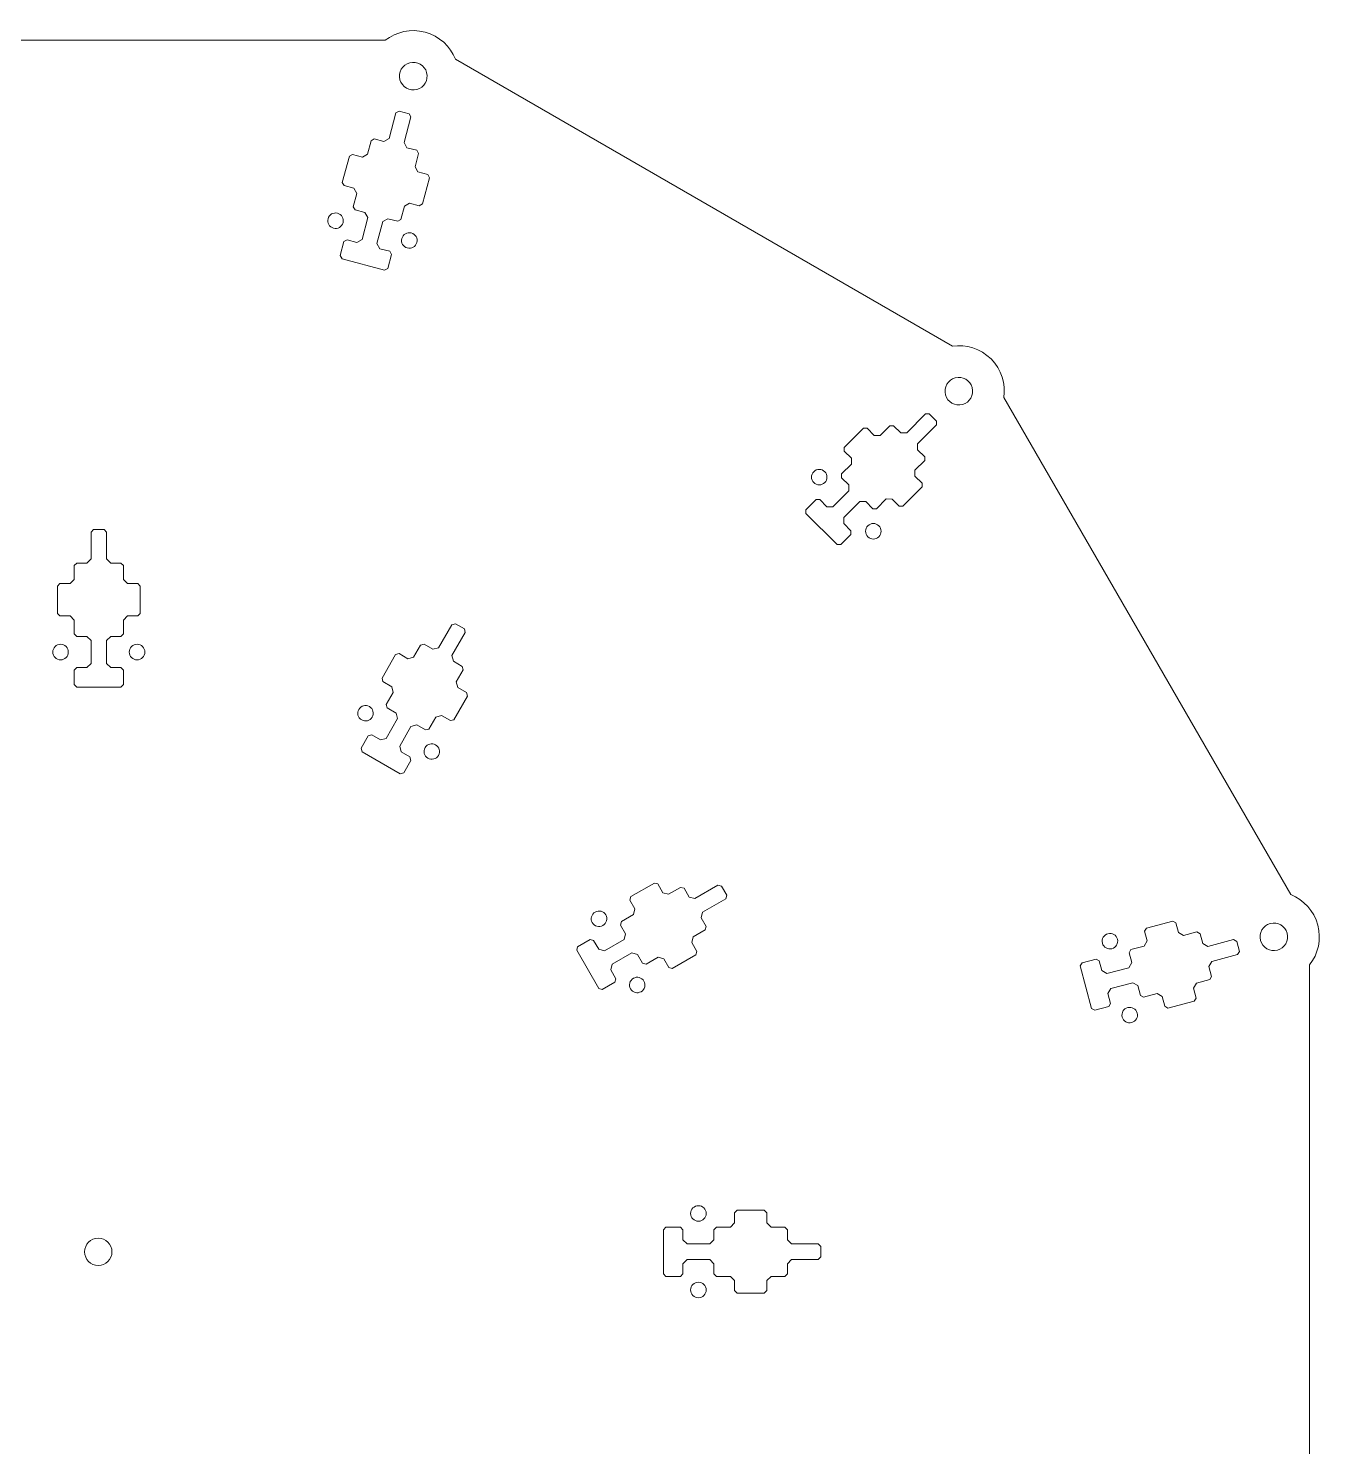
# Model space of a CAD drawing. Header units: inches. Extents: x 45.7 to 111.7, y -58.2 to -25.1.
# Drawn here: x 59.21 to 74.31, y -41.64 to -25.08 of the extents above; entities that cross this region are included whole.
import ezdxf

# ---------------------------------------------------------------- set-up
doc = ezdxf.new("R2010")
doc.units = ezdxf.units.IN
doc.header["$MEASUREMENT"] = 0
doc.layers.add('photopizza_v7_700mm', color=7, linetype='Continuous', lineweight=0)

msp = doc.modelspace()

# ---------------------------------------------------------------- linework, layer by layer
at = {"layer": 'photopizza_v7_700mm', "color": 1, "lineweight": 9, "true_color": 0xff0000}
for points, knots in [([(56.678, -53.517), (56.678, -53.517), (59.029, -53.517), (59.029, -53.517), (59.029, -53.517), (59.029, -53.517), (59.029, -53.517), (59.1, -53.516), (59.18, -53.494), (59.181, -53.362), (59.181, -53.362), (59.181, -52.526), (59.181, -52.526), (59.181, -52.442), (59.246, -52.408), (59.321, -52.408), (59.321, -52.408), (60.756, -52.408), (60.756, -52.408), (60.821, -52.408), (60.874, -52.461), (60.874, -52.526), (60.874, -52.526), (60.874, -53.362), (60.874, -53.362), (60.875, -53.536), (61.027, -53.514), (61.028, -53.517), (61.028, -53.517), (63.379, -53.517), (63.379, -53.517), (63.506, -53.616), (63.677, -53.657), (63.844, -53.612), (64.012, -53.567), (64.14, -53.446), (64.2, -53.297), (64.2, -53.297), (70.003, -49.946), (70.003, -49.946), (70.163, -49.969), (70.331, -49.918), (70.454, -49.796), (70.577, -49.673), (70.627, -49.505), (70.604, -49.345), (70.604, -49.345), (73.955, -43.542), (73.955, -43.542), (74.105, -43.481), (74.225, -43.354), (74.27, -43.186), (74.315, -43.018), (74.274, -42.848), (74.175, -42.721), (74.175, -42.721), (74.175, -36.019), (74.175, -36.019), (74.274, -35.892), (74.315, -35.722), (74.27, -35.554), (74.225, -35.386), (74.105, -35.259), (73.955, -35.199), (73.955, -35.199), (70.604, -29.395), (70.604, -29.395), (70.627, -29.235), (70.577, -29.067), (70.454, -28.944), (70.331, -28.822), (70.163, -28.772), (70.004, -28.794), (70.004, -28.794), (64.2, -25.443), (64.2, -25.443), (64.139, -25.294), (64.012, -25.173), (63.844, -25.128), (63.677, -25.084), (63.506, -25.124), (63.379, -25.223), (63.379, -25.223), (56.677, -25.223), (56.677, -25.223), (56.55, -25.124), (56.38, -25.084), (56.212, -25.128), (56.045, -25.173), (55.917, -25.294), (55.857, -25.443), (55.857, -25.443), (50.053, -28.794), (50.053, -28.794), (49.893, -28.772), (49.726, -28.822), (49.603, -28.945), (49.48, -29.067), (49.43, -29.235), (49.452, -29.395), (49.452, -29.395), (46.102, -35.199), (46.102, -35.199), (45.952, -35.259), (45.832, -35.386), (45.787, -35.554), (45.742, -35.722), (45.782, -35.892), (45.882, -36.019), (45.882, -36.019), (45.882, -42.721), (45.882, -42.721), (45.782, -42.848), (45.742, -43.018), (45.787, -43.186), (45.832, -43.354), (45.952, -43.481), (46.102, -43.542), (46.102, -43.542), (49.452, -49.345), (49.452, -49.345), (49.43, -49.505), (49.48, -49.673), (49.603, -49.796), (49.726, -49.919), (49.894, -49.969), (50.053, -49.946), (50.053, -49.946), (55.857, -53.297), (55.857, -53.297), (55.917, -53.446), (56.044, -53.567), (56.212, -53.612), (56.38, -53.657), (56.551, -53.616), (56.678, -53.517), (56.678, -53.517), (56.678, -53.517), (56.678, -53.517)], [0, 0, 0, 0, 1, 1, 1, 2, 2, 2, 3, 3, 3, 4, 4, 4, 5, 5, 5, 6, 6, 6, 7, 7, 7, 8, 8, 8, 9, 9, 9, 10, 10, 10, 11, 11, 11, 12, 12, 12, 13, 13, 13, 14, 14, 14, 15, 15, 15, 16, 16, 16, 17, 17, 17, 18, 18, 18, 19, 19, 19, 20, 20, 20, 21, 21, 21, 22, 22, 22, 23, 23, 23, 24, 24, 24, 25, 25, 25, 26, 26, 26, 27, 27, 27, 28, 28, 28, 29, 29, 29, 30, 30, 30, 31, 31, 31, 32, 32, 32, 33, 33, 33, 34, 34, 34, 35, 35, 35, 36, 36, 36, 37, 37, 37, 38, 38, 38, 39, 39, 39, 40, 40, 40, 41, 41, 41, 42, 42, 42, 43, 43, 43, 44, 44, 44, 45, 45, 45, 46, 46, 46, 46]), ([(63.665, -25.486), (63.579, -25.509), (63.528, -25.598), (63.551, -25.683), (63.574, -25.769), (63.663, -25.821), (63.749, -25.798), (63.834, -25.775), (63.886, -25.686), (63.863, -25.6), (63.84, -25.514), (63.751, -25.463), (63.665, -25.486)], [0, 0, 0, 0, 1, 1, 1, 2, 2, 2, 3, 3, 3, 4, 4, 4, 4]), ([(63.048, -27.584), (63.048, -27.584), (63.108, -27.549), (63.108, -27.549), (63.108, -27.549), (63.176, -27.293), (63.176, -27.293), (63.176, -27.293), (63.142, -27.234), (63.142, -27.234), (63.142, -27.234), (63.028, -27.203), (63.028, -27.203), (63.028, -27.203), (63.006, -27.167), (63.006, -27.167), (63.006, -27.167), (63.048, -27.01), (63.048, -27.01), (63.048, -27.01), (63.014, -26.951), (63.014, -26.951), (63.014, -26.951), (62.9, -26.92), (62.9, -26.92), (62.9, -26.92), (62.878, -26.884), (62.878, -26.884), (62.878, -26.884), (62.961, -26.576), (62.961, -26.576), (62.961, -26.576), (62.997, -26.555), (62.997, -26.555), (62.997, -26.555), (63.112, -26.586), (63.112, -26.586), (63.112, -26.586), (63.171, -26.551), (63.171, -26.551), (63.171, -26.551), (63.213, -26.395), (63.213, -26.395), (63.213, -26.395), (63.25, -26.374), (63.25, -26.374), (63.25, -26.374), (63.364, -26.405), (63.364, -26.405), (63.364, -26.405), (63.424, -26.37), (63.424, -26.37), (63.424, -26.37), (63.504, -26.07), (63.504, -26.07), (63.504, -26.07), (63.541, -26.049), (63.541, -26.049), (63.541, -26.049), (63.658, -26.08), (63.658, -26.08), (63.658, -26.08), (63.679, -26.117), (63.679, -26.117), (63.679, -26.117), (63.599, -26.417), (63.599, -26.417), (63.599, -26.417), (63.633, -26.477), (63.633, -26.477), (63.633, -26.477), (63.747, -26.507), (63.747, -26.507), (63.747, -26.507), (63.768, -26.544), (63.768, -26.544), (63.768, -26.544), (63.727, -26.7), (63.727, -26.7), (63.727, -26.7), (63.761, -26.76), (63.761, -26.76), (63.761, -26.76), (63.875, -26.79), (63.875, -26.79), (63.875, -26.79), (63.896, -26.827), (63.896, -26.827), (63.896, -26.827), (63.814, -27.134), (63.814, -27.134), (63.814, -27.134), (63.777, -27.155), (63.777, -27.155), (63.777, -27.155), (63.663, -27.125), (63.663, -27.125), (63.663, -27.125), (63.604, -27.159), (63.604, -27.159), (63.604, -27.159), (63.562, -27.315), (63.562, -27.315), (63.562, -27.315), (63.525, -27.336), (63.525, -27.336), (63.525, -27.336), (63.411, -27.306), (63.411, -27.306), (63.411, -27.306), (63.351, -27.34), (63.351, -27.34), (63.351, -27.34), (63.283, -27.596), (63.283, -27.596), (63.283, -27.596), (63.317, -27.656), (63.317, -27.656), (63.317, -27.656), (63.431, -27.686), (63.431, -27.686), (63.431, -27.686), (63.452, -27.723), (63.452, -27.723), (63.452, -27.723), (63.409, -27.886), (63.409, -27.886), (63.409, -27.886), (63.372, -27.907), (63.372, -27.907), (63.372, -27.907), (62.875, -27.774), (62.875, -27.774), (62.875, -27.774), (62.854, -27.737), (62.854, -27.737), (62.854, -27.737), (62.897, -27.574), (62.897, -27.574), (62.897, -27.574), (62.934, -27.553), (62.934, -27.553), (62.934, -27.553), (63.048, -27.584), (63.048, -27.584), (63.048, -27.584), (63.048, -27.584), (63.048, -27.584)], [0, 0, 0, 0, 1, 1, 1, 2, 2, 2, 3, 3, 3, 4, 4, 4, 5, 5, 5, 6, 6, 6, 7, 7, 7, 8, 8, 8, 9, 9, 9, 10, 10, 10, 11, 11, 11, 12, 12, 12, 13, 13, 13, 14, 14, 14, 15, 15, 15, 16, 16, 16, 17, 17, 17, 18, 18, 18, 19, 19, 19, 20, 20, 20, 21, 21, 21, 22, 22, 22, 23, 23, 23, 24, 24, 24, 25, 25, 25, 26, 26, 26, 27, 27, 27, 28, 28, 28, 29, 29, 29, 30, 30, 30, 31, 31, 31, 32, 32, 32, 33, 33, 33, 34, 34, 34, 35, 35, 35, 36, 36, 36, 37, 37, 37, 38, 38, 38, 39, 39, 39, 40, 40, 40, 41, 41, 41, 42, 42, 42, 43, 43, 43, 44, 44, 44, 45, 45, 45, 46, 46, 46, 47, 47, 47, 48, 48, 48, 49, 49, 49, 49]), ([(62.775, -27.417), (62.726, -27.404), (62.698, -27.354), (62.711, -27.306), (62.724, -27.257), (62.773, -27.229), (62.822, -27.242), (62.87, -27.255), (62.898, -27.304), (62.886, -27.353), (62.873, -27.401), (62.823, -27.43), (62.775, -27.417), (62.775, -27.417), (62.775, -27.417), (62.775, -27.417)], [0, 0, 0, 0, 1, 1, 1, 2, 2, 2, 3, 3, 3, 4, 4, 4, 5, 5, 5, 5]), ([(63.637, -27.648), (63.589, -27.635), (63.56, -27.585), (63.573, -27.537), (63.586, -27.489), (63.636, -27.46), (63.684, -27.473), (63.733, -27.486), (63.761, -27.535), (63.748, -27.584), (63.735, -27.632), (63.686, -27.661), (63.637, -27.648), (63.637, -27.648), (63.637, -27.648), (63.637, -27.648)], [0, 0, 0, 0, 1, 1, 1, 2, 2, 2, 3, 3, 3, 4, 4, 4, 5, 5, 5, 5]), ([(70.036, -29.164), (69.951, -29.187), (69.899, -29.276), (69.922, -29.362), (69.945, -29.448), (70.034, -29.499), (70.12, -29.476), (70.206, -29.453), (70.257, -29.364), (70.234, -29.278), (70.211, -29.193), (70.122, -29.141), (70.036, -29.164)], [0, 0, 0, 0, 1, 1, 1, 2, 2, 2, 3, 3, 3, 4, 4, 4, 4]), ([(68.537, -30.669), (68.537, -30.669), (68.605, -30.669), (68.605, -30.669), (68.605, -30.669), (68.793, -30.482), (68.793, -30.482), (68.793, -30.482), (68.793, -30.413), (68.793, -30.413), (68.793, -30.413), (68.709, -30.33), (68.709, -30.33), (68.709, -30.33), (68.709, -30.287), (68.709, -30.287), (68.709, -30.287), (68.824, -30.173), (68.824, -30.173), (68.824, -30.173), (68.823, -30.104), (68.823, -30.104), (68.823, -30.104), (68.74, -30.021), (68.74, -30.021), (68.74, -30.021), (68.74, -29.978), (68.74, -29.978), (68.74, -29.978), (68.965, -29.753), (68.965, -29.753), (68.965, -29.753), (69.007, -29.753), (69.007, -29.753), (69.007, -29.753), (69.091, -29.837), (69.091, -29.837), (69.091, -29.837), (69.16, -29.837), (69.16, -29.837), (69.16, -29.837), (69.274, -29.723), (69.274, -29.723), (69.274, -29.723), (69.316, -29.723), (69.316, -29.723), (69.316, -29.723), (69.4, -29.806), (69.4, -29.806), (69.4, -29.806), (69.469, -29.806), (69.469, -29.806), (69.469, -29.806), (69.689, -29.586), (69.689, -29.586), (69.689, -29.586), (69.731, -29.586), (69.731, -29.586), (69.731, -29.586), (69.817, -29.672), (69.817, -29.672), (69.817, -29.672), (69.817, -29.714), (69.817, -29.714), (69.817, -29.714), (69.597, -29.934), (69.597, -29.934), (69.597, -29.934), (69.597, -30.003), (69.597, -30.003), (69.597, -30.003), (69.68, -30.087), (69.68, -30.087), (69.68, -30.087), (69.68, -30.129), (69.68, -30.129), (69.68, -30.129), (69.566, -30.243), (69.566, -30.243), (69.566, -30.243), (69.566, -30.312), (69.566, -30.312), (69.566, -30.312), (69.65, -30.396), (69.65, -30.396), (69.65, -30.396), (69.65, -30.438), (69.65, -30.438), (69.65, -30.438), (69.425, -30.663), (69.425, -30.663), (69.425, -30.663), (69.383, -30.663), (69.383, -30.663), (69.383, -30.663), (69.299, -30.58), (69.299, -30.58), (69.299, -30.58), (69.23, -30.579), (69.23, -30.579), (69.23, -30.579), (69.116, -30.694), (69.116, -30.694), (69.116, -30.694), (69.074, -30.694), (69.074, -30.694), (69.074, -30.694), (68.99, -30.61), (68.99, -30.61), (68.99, -30.61), (68.921, -30.61), (68.921, -30.61), (68.921, -30.61), (68.734, -30.797), (68.734, -30.797), (68.734, -30.797), (68.734, -30.866), (68.734, -30.866), (68.734, -30.866), (68.817, -30.95), (68.817, -30.95), (68.817, -30.95), (68.817, -30.992), (68.817, -30.992), (68.817, -30.992), (68.698, -31.111), (68.698, -31.111), (68.698, -31.111), (68.656, -31.111), (68.656, -31.111), (68.656, -31.111), (68.292, -30.747), (68.292, -30.747), (68.292, -30.747), (68.292, -30.705), (68.292, -30.705), (68.292, -30.705), (68.411, -30.586), (68.411, -30.586), (68.411, -30.586), (68.453, -30.586), (68.453, -30.586), (68.453, -30.586), (68.537, -30.669), (68.537, -30.669), (68.537, -30.669), (68.537, -30.669), (68.537, -30.669)], [0, 0, 0, 0, 1, 1, 1, 2, 2, 2, 3, 3, 3, 4, 4, 4, 5, 5, 5, 6, 6, 6, 7, 7, 7, 8, 8, 8, 9, 9, 9, 10, 10, 10, 11, 11, 11, 12, 12, 12, 13, 13, 13, 14, 14, 14, 15, 15, 15, 16, 16, 16, 17, 17, 17, 18, 18, 18, 19, 19, 19, 20, 20, 20, 21, 21, 21, 22, 22, 22, 23, 23, 23, 24, 24, 24, 25, 25, 25, 26, 26, 26, 27, 27, 27, 28, 28, 28, 29, 29, 29, 30, 30, 30, 31, 31, 31, 32, 32, 32, 33, 33, 33, 34, 34, 34, 35, 35, 35, 36, 36, 36, 37, 37, 37, 38, 38, 38, 39, 39, 39, 40, 40, 40, 41, 41, 41, 42, 42, 42, 43, 43, 43, 44, 44, 44, 45, 45, 45, 46, 46, 46, 47, 47, 47, 48, 48, 48, 49, 49, 49, 49]), ([(68.384, -30.388), (68.348, -30.353), (68.348, -30.295), (68.383, -30.26), (68.419, -30.225), (68.476, -30.225), (68.512, -30.26), (68.547, -30.295), (68.547, -30.353), (68.512, -30.388), (68.476, -30.423), (68.419, -30.423), (68.384, -30.388), (68.384, -30.388), (68.384, -30.388), (68.384, -30.388)], [0, 0, 0, 0, 1, 1, 1, 2, 2, 2, 3, 3, 3, 4, 4, 4, 5, 5, 5, 5]), ([(59.895, -32.547), (59.895, -32.547), (59.944, -32.499), (59.944, -32.499), (59.944, -32.499), (59.944, -32.233), (59.944, -32.233), (59.944, -32.233), (59.895, -32.185), (59.895, -32.185), (59.895, -32.185), (59.777, -32.185), (59.777, -32.185), (59.777, -32.185), (59.747, -32.155), (59.747, -32.155), (59.747, -32.155), (59.747, -31.993), (59.747, -31.993), (59.747, -31.993), (59.698, -31.945), (59.698, -31.945), (59.698, -31.945), (59.58, -31.945), (59.58, -31.945), (59.58, -31.945), (59.55, -31.915), (59.55, -31.915), (59.55, -31.915), (59.55, -31.597), (59.55, -31.597), (59.55, -31.597), (59.58, -31.567), (59.58, -31.567), (59.58, -31.567), (59.698, -31.567), (59.698, -31.567), (59.698, -31.567), (59.747, -31.518), (59.747, -31.518), (59.747, -31.518), (59.747, -31.357), (59.747, -31.357), (59.747, -31.357), (59.777, -31.327), (59.777, -31.327), (59.777, -31.327), (59.895, -31.327), (59.895, -31.327), (59.895, -31.327), (59.944, -31.278), (59.944, -31.278), (59.944, -31.278), (59.944, -30.967), (59.944, -30.967), (59.944, -30.967), (59.974, -30.937), (59.974, -30.937), (59.974, -30.937), (60.095, -30.937), (60.095, -30.937), (60.095, -30.937), (60.125, -30.967), (60.125, -30.967), (60.125, -30.967), (60.125, -31.278), (60.125, -31.278), (60.125, -31.278), (60.174, -31.327), (60.174, -31.327), (60.174, -31.327), (60.292, -31.327), (60.292, -31.327), (60.292, -31.327), (60.322, -31.357), (60.322, -31.357), (60.322, -31.357), (60.322, -31.518), (60.322, -31.518), (60.322, -31.518), (60.371, -31.567), (60.371, -31.567), (60.371, -31.567), (60.489, -31.567), (60.489, -31.567), (60.489, -31.567), (60.519, -31.597), (60.519, -31.597), (60.519, -31.597), (60.519, -31.915), (60.519, -31.915), (60.519, -31.915), (60.489, -31.945), (60.489, -31.945), (60.489, -31.945), (60.371, -31.945), (60.371, -31.945), (60.371, -31.945), (60.322, -31.993), (60.322, -31.993), (60.322, -31.993), (60.322, -32.155), (60.322, -32.155), (60.322, -32.155), (60.292, -32.185), (60.292, -32.185), (60.292, -32.185), (60.174, -32.185), (60.174, -32.185), (60.174, -32.185), (60.125, -32.233), (60.125, -32.233), (60.125, -32.233), (60.125, -32.499), (60.125, -32.499), (60.125, -32.499), (60.174, -32.547), (60.174, -32.547), (60.174, -32.547), (60.292, -32.547), (60.292, -32.547), (60.292, -32.547), (60.322, -32.577), (60.322, -32.577), (60.322, -32.577), (60.322, -32.746), (60.322, -32.746), (60.322, -32.746), (60.292, -32.775), (60.292, -32.775), (60.292, -32.775), (59.777, -32.775), (59.777, -32.775), (59.777, -32.775), (59.747, -32.746), (59.747, -32.746), (59.747, -32.746), (59.747, -32.577), (59.747, -32.577), (59.747, -32.577), (59.777, -32.547), (59.777, -32.547), (59.777, -32.547), (59.895, -32.547), (59.895, -32.547), (59.895, -32.547), (59.895, -32.547), (59.895, -32.547)], [0, 0, 0, 0, 1, 1, 1, 2, 2, 2, 3, 3, 3, 4, 4, 4, 5, 5, 5, 6, 6, 6, 7, 7, 7, 8, 8, 8, 9, 9, 9, 10, 10, 10, 11, 11, 11, 12, 12, 12, 13, 13, 13, 14, 14, 14, 15, 15, 15, 16, 16, 16, 17, 17, 17, 18, 18, 18, 19, 19, 19, 20, 20, 20, 21, 21, 21, 22, 22, 22, 23, 23, 23, 24, 24, 24, 25, 25, 25, 26, 26, 26, 27, 27, 27, 28, 28, 28, 29, 29, 29, 30, 30, 30, 31, 31, 31, 32, 32, 32, 33, 33, 33, 34, 34, 34, 35, 35, 35, 36, 36, 36, 37, 37, 37, 38, 38, 38, 39, 39, 39, 40, 40, 40, 41, 41, 41, 42, 42, 42, 43, 43, 43, 44, 44, 44, 45, 45, 45, 46, 46, 46, 47, 47, 47, 48, 48, 48, 49, 49, 49, 49]), ([(69.015, -31.02), (68.98, -30.984), (68.98, -30.927), (69.015, -30.891), (69.05, -30.856), (69.108, -30.856), (69.143, -30.891), (69.179, -30.927), (69.179, -30.984), (69.143, -31.02), (69.108, -31.055), (69.05, -31.055), (69.015, -31.02), (69.015, -31.02), (69.015, -31.02), (69.015, -31.02)], [0, 0, 0, 0, 1, 1, 1, 2, 2, 2, 3, 3, 3, 4, 4, 4, 5, 5, 5, 5]), ([(63.324, -33.391), (63.324, -33.391), (63.391, -33.374), (63.391, -33.374), (63.391, -33.374), (63.524, -33.144), (63.524, -33.144), (63.524, -33.144), (63.505, -33.078), (63.505, -33.078), (63.505, -33.078), (63.403, -33.019), (63.403, -33.019), (63.403, -33.019), (63.392, -32.978), (63.392, -32.978), (63.392, -32.978), (63.473, -32.838), (63.473, -32.838), (63.473, -32.838), (63.455, -32.771), (63.455, -32.771), (63.455, -32.771), (63.353, -32.712), (63.353, -32.712), (63.353, -32.712), (63.342, -32.671), (63.342, -32.671), (63.342, -32.671), (63.501, -32.396), (63.501, -32.396), (63.501, -32.396), (63.542, -32.385), (63.542, -32.385), (63.542, -32.385), (63.644, -32.444), (63.644, -32.444), (63.644, -32.444), (63.711, -32.426), (63.711, -32.426), (63.711, -32.426), (63.792, -32.286), (63.792, -32.286), (63.792, -32.286), (63.832, -32.275), (63.832, -32.275), (63.832, -32.275), (63.935, -32.334), (63.935, -32.334), (63.935, -32.334), (64.001, -32.317), (64.001, -32.317), (64.001, -32.317), (64.157, -32.047), (64.157, -32.047), (64.157, -32.047), (64.198, -32.036), (64.198, -32.036), (64.198, -32.036), (64.303, -32.097), (64.303, -32.097), (64.303, -32.097), (64.314, -32.138), (64.314, -32.138), (64.314, -32.138), (64.158, -32.407), (64.158, -32.407), (64.158, -32.407), (64.176, -32.474), (64.176, -32.474), (64.176, -32.474), (64.278, -32.533), (64.278, -32.533), (64.278, -32.533), (64.289, -32.574), (64.289, -32.574), (64.289, -32.574), (64.208, -32.714), (64.208, -32.714), (64.208, -32.714), (64.226, -32.78), (64.226, -32.78), (64.226, -32.78), (64.329, -32.839), (64.329, -32.839), (64.329, -32.839), (64.34, -32.88), (64.34, -32.88), (64.34, -32.88), (64.181, -33.156), (64.181, -33.156), (64.181, -33.156), (64.14, -33.167), (64.14, -33.167), (64.14, -33.167), (64.038, -33.107), (64.038, -33.107), (64.038, -33.107), (63.971, -33.125), (63.971, -33.125), (63.971, -33.125), (63.89, -33.265), (63.89, -33.265), (63.89, -33.265), (63.849, -33.276), (63.849, -33.276), (63.849, -33.276), (63.747, -33.217), (63.747, -33.217), (63.747, -33.217), (63.68, -33.235), (63.68, -33.235), (63.68, -33.235), (63.548, -33.464), (63.548, -33.464), (63.548, -33.464), (63.566, -33.531), (63.566, -33.531), (63.566, -33.531), (63.668, -33.59), (63.668, -33.59), (63.668, -33.59), (63.679, -33.631), (63.679, -33.631), (63.679, -33.631), (63.595, -33.777), (63.595, -33.777), (63.595, -33.777), (63.554, -33.787), (63.554, -33.787), (63.554, -33.787), (63.108, -33.53), (63.108, -33.53), (63.108, -33.53), (63.097, -33.489), (63.097, -33.489), (63.097, -33.489), (63.181, -33.343), (63.181, -33.343), (63.181, -33.343), (63.222, -33.332), (63.222, -33.332), (63.222, -33.332), (63.324, -33.391), (63.324, -33.391), (63.324, -33.391), (63.324, -33.391), (63.324, -33.391)], [0, 0, 0, 0, 1, 1, 1, 2, 2, 2, 3, 3, 3, 4, 4, 4, 5, 5, 5, 6, 6, 6, 7, 7, 7, 8, 8, 8, 9, 9, 9, 10, 10, 10, 11, 11, 11, 12, 12, 12, 13, 13, 13, 14, 14, 14, 15, 15, 15, 16, 16, 16, 17, 17, 17, 18, 18, 18, 19, 19, 19, 20, 20, 20, 21, 21, 21, 22, 22, 22, 23, 23, 23, 24, 24, 24, 25, 25, 25, 26, 26, 26, 27, 27, 27, 28, 28, 28, 29, 29, 29, 30, 30, 30, 31, 31, 31, 32, 32, 32, 33, 33, 33, 34, 34, 34, 35, 35, 35, 36, 36, 36, 37, 37, 37, 38, 38, 38, 39, 39, 39, 40, 40, 40, 41, 41, 41, 42, 42, 42, 43, 43, 43, 44, 44, 44, 45, 45, 45, 46, 46, 46, 47, 47, 47, 48, 48, 48, 49, 49, 49, 49]), ([(59.588, -32.457), (59.538, -32.457), (59.497, -32.416), (59.497, -32.366), (59.497, -32.316), (59.538, -32.275), (59.588, -32.275), (59.638, -32.275), (59.678, -32.316), (59.678, -32.366), (59.678, -32.416), (59.638, -32.457), (59.588, -32.457), (59.588, -32.457), (59.588, -32.457), (59.588, -32.457)], [0, 0, 0, 0, 1, 1, 1, 2, 2, 2, 3, 3, 3, 4, 4, 4, 5, 5, 5, 5]), ([(60.481, -32.457), (60.431, -32.457), (60.39, -32.416), (60.39, -32.366), (60.39, -32.316), (60.431, -32.275), (60.481, -32.275), (60.531, -32.275), (60.572, -32.316), (60.572, -32.366), (60.572, -32.416), (60.531, -32.457), (60.481, -32.457), (60.481, -32.457), (60.481, -32.457), (60.481, -32.457)], [0, 0, 0, 0, 1, 1, 1, 2, 2, 2, 3, 3, 3, 4, 4, 4, 5, 5, 5, 5]), ([(63.104, -33.159), (63.06, -33.134), (63.045, -33.079), (63.07, -33.036), (63.095, -32.992), (63.151, -32.977), (63.194, -33.002), (63.237, -33.027), (63.252, -33.083), (63.227, -33.126), (63.202, -33.169), (63.147, -33.184), (63.104, -33.159), (63.104, -33.159), (63.104, -33.159), (63.104, -33.159)], [0, 0, 0, 0, 1, 1, 1, 2, 2, 2, 3, 3, 3, 4, 4, 4, 5, 5, 5, 5]), ([(63.877, -33.606), (63.834, -33.581), (63.819, -33.525), (63.844, -33.482), (63.869, -33.439), (63.924, -33.424), (63.968, -33.449), (64.011, -33.474), (64.026, -33.529), (64.001, -33.573), (63.976, -33.616), (63.92, -33.631), (63.877, -33.606), (63.877, -33.606), (63.877, -33.606), (63.877, -33.606)], [0, 0, 0, 0, 1, 1, 1, 2, 2, 2, 3, 3, 3, 4, 4, 4, 5, 5, 5, 5]), ([(65.872, -35.837), (65.872, -35.837), (65.939, -35.855), (65.939, -35.855), (65.939, -35.855), (66.168, -35.723), (66.168, -35.723), (66.168, -35.723), (66.186, -35.656), (66.186, -35.656), (66.186, -35.656), (66.127, -35.554), (66.127, -35.554), (66.127, -35.554), (66.138, -35.513), (66.138, -35.513), (66.138, -35.513), (66.278, -35.432), (66.278, -35.432), (66.278, -35.432), (66.295, -35.365), (66.295, -35.365), (66.295, -35.365), (66.236, -35.263), (66.236, -35.263), (66.236, -35.263), (66.247, -35.222), (66.247, -35.222), (66.247, -35.222), (66.523, -35.063), (66.523, -35.063), (66.523, -35.063), (66.564, -35.074), (66.564, -35.074), (66.564, -35.074), (66.623, -35.176), (66.623, -35.176), (66.623, -35.176), (66.689, -35.194), (66.689, -35.194), (66.689, -35.194), (66.829, -35.114), (66.829, -35.114), (66.829, -35.114), (66.87, -35.124), (66.87, -35.124), (66.87, -35.124), (66.929, -35.227), (66.929, -35.227), (66.929, -35.227), (66.996, -35.245), (66.996, -35.245), (66.996, -35.245), (67.265, -35.089), (67.265, -35.089), (67.265, -35.089), (67.306, -35.1), (67.306, -35.1), (67.306, -35.1), (67.367, -35.205), (67.367, -35.205), (67.367, -35.205), (67.356, -35.246), (67.356, -35.246), (67.356, -35.246), (67.086, -35.402), (67.086, -35.402), (67.086, -35.402), (67.069, -35.468), (67.069, -35.468), (67.069, -35.468), (67.128, -35.571), (67.128, -35.571), (67.128, -35.571), (67.117, -35.611), (67.117, -35.611), (67.117, -35.611), (66.977, -35.692), (66.977, -35.692), (66.977, -35.692), (66.959, -35.759), (66.959, -35.759), (66.959, -35.759), (67.018, -35.861), (67.018, -35.861), (67.018, -35.861), (67.007, -35.902), (67.007, -35.902), (67.007, -35.902), (66.732, -36.061), (66.732, -36.061), (66.732, -36.061), (66.691, -36.05), (66.691, -36.05), (66.691, -36.05), (66.632, -35.948), (66.632, -35.948), (66.632, -35.948), (66.565, -35.93), (66.565, -35.93), (66.565, -35.93), (66.425, -36.011), (66.425, -36.011), (66.425, -36.011), (66.384, -36), (66.384, -36), (66.384, -36), (66.325, -35.897), (66.325, -35.897), (66.325, -35.897), (66.259, -35.879), (66.259, -35.879), (66.259, -35.879), (66.029, -36.012), (66.029, -36.012), (66.029, -36.012), (66.012, -36.078), (66.012, -36.078), (66.012, -36.078), (66.071, -36.181), (66.071, -36.181), (66.071, -36.181), (66.06, -36.222), (66.06, -36.222), (66.06, -36.222), (65.914, -36.306), (65.914, -36.306), (65.914, -36.306), (65.873, -36.295), (65.873, -36.295), (65.873, -36.295), (65.615, -35.849), (65.615, -35.849), (65.615, -35.849), (65.626, -35.808), (65.626, -35.808), (65.626, -35.808), (65.772, -35.724), (65.772, -35.724), (65.772, -35.724), (65.813, -35.735), (65.813, -35.735), (65.813, -35.735), (65.872, -35.837), (65.872, -35.837), (65.872, -35.837), (65.872, -35.837), (65.872, -35.837)], [0, 0, 0, 0, 1, 1, 1, 2, 2, 2, 3, 3, 3, 4, 4, 4, 5, 5, 5, 6, 6, 6, 7, 7, 7, 8, 8, 8, 9, 9, 9, 10, 10, 10, 11, 11, 11, 12, 12, 12, 13, 13, 13, 14, 14, 14, 15, 15, 15, 16, 16, 16, 17, 17, 17, 18, 18, 18, 19, 19, 19, 20, 20, 20, 21, 21, 21, 22, 22, 22, 23, 23, 23, 24, 24, 24, 25, 25, 25, 26, 26, 26, 27, 27, 27, 28, 28, 28, 29, 29, 29, 30, 30, 30, 31, 31, 31, 32, 32, 32, 33, 33, 33, 34, 34, 34, 35, 35, 35, 36, 36, 36, 37, 37, 37, 38, 38, 38, 39, 39, 39, 40, 40, 40, 41, 41, 41, 42, 42, 42, 43, 43, 43, 44, 44, 44, 45, 45, 45, 46, 46, 46, 47, 47, 47, 48, 48, 48, 49, 49, 49, 49]), ([(65.797, -35.526), (65.772, -35.482), (65.787, -35.427), (65.83, -35.402), (65.874, -35.377), (65.929, -35.392), (65.954, -35.435), (65.979, -35.478), (65.964, -35.534), (65.921, -35.559), (65.877, -35.584), (65.822, -35.569), (65.797, -35.526), (65.797, -35.526), (65.797, -35.526), (65.797, -35.526)], [0, 0, 0, 0, 1, 1, 1, 2, 2, 2, 3, 3, 3, 4, 4, 4, 5, 5, 5, 5]), ([(71.747, -36.086), (71.747, -36.086), (71.807, -36.12), (71.807, -36.12), (71.807, -36.12), (72.063, -36.052), (72.063, -36.052), (72.063, -36.052), (72.097, -35.992), (72.097, -35.992), (72.097, -35.992), (72.067, -35.878), (72.067, -35.878), (72.067, -35.878), (72.088, -35.841), (72.088, -35.841), (72.088, -35.841), (72.244, -35.799), (72.244, -35.799), (72.244, -35.799), (72.278, -35.74), (72.278, -35.74), (72.278, -35.74), (72.248, -35.626), (72.248, -35.626), (72.248, -35.626), (72.269, -35.589), (72.269, -35.589), (72.269, -35.589), (72.576, -35.507), (72.576, -35.507), (72.576, -35.507), (72.613, -35.528), (72.613, -35.528), (72.613, -35.528), (72.643, -35.642), (72.643, -35.642), (72.643, -35.642), (72.703, -35.677), (72.703, -35.677), (72.703, -35.677), (72.859, -35.635), (72.859, -35.635), (72.859, -35.635), (72.896, -35.656), (72.896, -35.656), (72.896, -35.656), (72.926, -35.77), (72.926, -35.77), (72.926, -35.77), (72.986, -35.805), (72.986, -35.805), (72.986, -35.805), (73.286, -35.724), (73.286, -35.724), (73.286, -35.724), (73.323, -35.745), (73.323, -35.745), (73.323, -35.745), (73.354, -35.862), (73.354, -35.862), (73.354, -35.862), (73.333, -35.899), (73.333, -35.899), (73.333, -35.899), (73.033, -35.979), (73.033, -35.979), (73.033, -35.979), (72.998, -36.039), (72.998, -36.039), (72.998, -36.039), (73.029, -36.153), (73.029, -36.153), (73.029, -36.153), (73.008, -36.19), (73.008, -36.19), (73.008, -36.19), (72.852, -36.232), (72.852, -36.232), (72.852, -36.232), (72.817, -36.292), (72.817, -36.292), (72.817, -36.292), (72.848, -36.406), (72.848, -36.406), (72.848, -36.406), (72.827, -36.442), (72.827, -36.442), (72.827, -36.442), (72.519, -36.525), (72.519, -36.525), (72.519, -36.525), (72.483, -36.503), (72.483, -36.503), (72.483, -36.503), (72.452, -36.389), (72.452, -36.389), (72.452, -36.389), (72.393, -36.355), (72.393, -36.355), (72.393, -36.355), (72.236, -36.397), (72.236, -36.397), (72.236, -36.397), (72.2, -36.375), (72.2, -36.375), (72.2, -36.375), (72.169, -36.261), (72.169, -36.261), (72.169, -36.261), (72.11, -36.227), (72.11, -36.227), (72.11, -36.227), (71.854, -36.295), (71.854, -36.295), (71.854, -36.295), (71.819, -36.355), (71.819, -36.355), (71.819, -36.355), (71.85, -36.469), (71.85, -36.469), (71.85, -36.469), (71.829, -36.506), (71.829, -36.506), (71.829, -36.506), (71.666, -36.549), (71.666, -36.549), (71.666, -36.549), (71.629, -36.528), (71.629, -36.528), (71.629, -36.528), (71.496, -36.031), (71.496, -36.031), (71.496, -36.031), (71.517, -35.994), (71.517, -35.994), (71.517, -35.994), (71.68, -35.951), (71.68, -35.951), (71.68, -35.951), (71.717, -35.972), (71.717, -35.972), (71.717, -35.972), (71.747, -36.086), (71.747, -36.086), (71.747, -36.086), (71.747, -36.086), (71.747, -36.086)], [0, 0, 0, 0, 1, 1, 1, 2, 2, 2, 3, 3, 3, 4, 4, 4, 5, 5, 5, 6, 6, 6, 7, 7, 7, 8, 8, 8, 9, 9, 9, 10, 10, 10, 11, 11, 11, 12, 12, 12, 13, 13, 13, 14, 14, 14, 15, 15, 15, 16, 16, 16, 17, 17, 17, 18, 18, 18, 19, 19, 19, 20, 20, 20, 21, 21, 21, 22, 22, 22, 23, 23, 23, 24, 24, 24, 25, 25, 25, 26, 26, 26, 27, 27, 27, 28, 28, 28, 29, 29, 29, 30, 30, 30, 31, 31, 31, 32, 32, 32, 33, 33, 33, 34, 34, 34, 35, 35, 35, 36, 36, 36, 37, 37, 37, 38, 38, 38, 39, 39, 39, 40, 40, 40, 41, 41, 41, 42, 42, 42, 43, 43, 43, 44, 44, 44, 45, 45, 45, 46, 46, 46, 47, 47, 47, 48, 48, 48, 49, 49, 49, 49]), ([(73.715, -35.536), (73.629, -35.559), (73.578, -35.648), (73.601, -35.733), (73.624, -35.819), (73.713, -35.87), (73.798, -35.847), (73.884, -35.824), (73.936, -35.735), (73.913, -35.65), (73.89, -35.564), (73.801, -35.513), (73.715, -35.536)], [0, 0, 0, 0, 1, 1, 1, 2, 2, 2, 3, 3, 3, 4, 4, 4, 4]), ([(71.755, -35.766), (71.742, -35.717), (71.771, -35.668), (71.819, -35.655), (71.868, -35.642), (71.917, -35.67), (71.93, -35.719), (71.943, -35.767), (71.914, -35.817), (71.866, -35.83), (71.818, -35.843), (71.768, -35.814), (71.755, -35.766), (71.755, -35.766), (71.755, -35.766), (71.755, -35.766)], [0, 0, 0, 0, 1, 1, 1, 2, 2, 2, 3, 3, 3, 4, 4, 4, 5, 5, 5, 5]), ([(66.244, -36.299), (66.219, -36.256), (66.234, -36.201), (66.277, -36.176), (66.32, -36.151), (66.376, -36.165), (66.401, -36.209), (66.426, -36.252), (66.411, -36.307), (66.367, -36.332), (66.324, -36.357), (66.269, -36.343), (66.244, -36.299), (66.244, -36.299), (66.244, -36.299), (66.244, -36.299)], [0, 0, 0, 0, 1, 1, 1, 2, 2, 2, 3, 3, 3, 4, 4, 4, 5, 5, 5, 5]), ([(71.986, -36.628), (71.973, -36.58), (72.002, -36.53), (72.05, -36.518), (72.099, -36.505), (72.148, -36.533), (72.161, -36.582), (72.174, -36.63), (72.146, -36.679), (72.097, -36.692), (72.049, -36.705), (71.999, -36.677), (71.986, -36.628), (71.986, -36.628), (71.986, -36.628), (71.986, -36.628)], [0, 0, 0, 0, 1, 1, 1, 2, 2, 2, 3, 3, 3, 4, 4, 4, 5, 5, 5, 5]), ([(66.856, -39.229), (66.856, -39.229), (66.904, -39.278), (66.904, -39.278), (66.904, -39.278), (67.17, -39.278), (67.17, -39.278), (67.17, -39.278), (67.218, -39.229), (67.218, -39.229), (67.218, -39.229), (67.218, -39.111), (67.218, -39.111), (67.218, -39.111), (67.248, -39.081), (67.248, -39.081), (67.248, -39.081), (67.41, -39.081), (67.41, -39.081), (67.41, -39.081), (67.458, -39.032), (67.458, -39.032), (67.458, -39.032), (67.458, -38.914), (67.458, -38.914), (67.458, -38.914), (67.488, -38.884), (67.488, -38.884), (67.488, -38.884), (67.806, -38.884), (67.806, -38.884), (67.806, -38.884), (67.836, -38.914), (67.836, -38.914), (67.836, -38.914), (67.836, -39.032), (67.836, -39.032), (67.836, -39.032), (67.885, -39.081), (67.885, -39.081), (67.885, -39.081), (68.047, -39.081), (68.047, -39.081), (68.047, -39.081), (68.076, -39.111), (68.076, -39.111), (68.076, -39.111), (68.076, -39.229), (68.076, -39.229), (68.076, -39.229), (68.125, -39.278), (68.125, -39.278), (68.125, -39.278), (68.436, -39.278), (68.436, -39.278), (68.436, -39.278), (68.466, -39.308), (68.466, -39.308), (68.466, -39.308), (68.466, -39.429), (68.466, -39.429), (68.466, -39.429), (68.436, -39.459), (68.436, -39.459), (68.436, -39.459), (68.125, -39.459), (68.125, -39.459), (68.125, -39.459), (68.076, -39.508), (68.076, -39.508), (68.076, -39.508), (68.076, -39.626), (68.076, -39.626), (68.076, -39.626), (68.047, -39.656), (68.047, -39.656), (68.047, -39.656), (67.885, -39.656), (67.885, -39.656), (67.885, -39.656), (67.836, -39.705), (67.836, -39.705), (67.836, -39.705), (67.836, -39.823), (67.836, -39.823), (67.836, -39.823), (67.806, -39.853), (67.806, -39.853), (67.806, -39.853), (67.488, -39.853), (67.488, -39.853), (67.488, -39.853), (67.458, -39.823), (67.458, -39.823), (67.458, -39.823), (67.458, -39.705), (67.458, -39.705), (67.458, -39.705), (67.41, -39.656), (67.41, -39.656), (67.41, -39.656), (67.248, -39.656), (67.248, -39.656), (67.248, -39.656), (67.218, -39.626), (67.218, -39.626), (67.218, -39.626), (67.218, -39.508), (67.218, -39.508), (67.218, -39.508), (67.17, -39.459), (67.17, -39.459), (67.17, -39.459), (66.904, -39.459), (66.904, -39.459), (66.904, -39.459), (66.856, -39.508), (66.856, -39.508), (66.856, -39.508), (66.856, -39.626), (66.856, -39.626), (66.856, -39.626), (66.826, -39.656), (66.826, -39.656), (66.826, -39.656), (66.657, -39.656), (66.657, -39.656), (66.657, -39.656), (66.628, -39.626), (66.628, -39.626), (66.628, -39.626), (66.628, -39.111), (66.628, -39.111), (66.628, -39.111), (66.657, -39.081), (66.657, -39.081), (66.657, -39.081), (66.826, -39.081), (66.826, -39.081), (66.826, -39.081), (66.856, -39.111), (66.856, -39.111), (66.856, -39.111), (66.856, -39.229), (66.856, -39.229), (66.856, -39.229), (66.856, -39.229), (66.856, -39.229)], [0, 0, 0, 0, 1, 1, 1, 2, 2, 2, 3, 3, 3, 4, 4, 4, 5, 5, 5, 6, 6, 6, 7, 7, 7, 8, 8, 8, 9, 9, 9, 10, 10, 10, 11, 11, 11, 12, 12, 12, 13, 13, 13, 14, 14, 14, 15, 15, 15, 16, 16, 16, 17, 17, 17, 18, 18, 18, 19, 19, 19, 20, 20, 20, 21, 21, 21, 22, 22, 22, 23, 23, 23, 24, 24, 24, 25, 25, 25, 26, 26, 26, 27, 27, 27, 28, 28, 28, 29, 29, 29, 30, 30, 30, 31, 31, 31, 32, 32, 32, 33, 33, 33, 34, 34, 34, 35, 35, 35, 36, 36, 36, 37, 37, 37, 38, 38, 38, 39, 39, 39, 40, 40, 40, 41, 41, 41, 42, 42, 42, 43, 43, 43, 44, 44, 44, 45, 45, 45, 46, 46, 46, 47, 47, 47, 48, 48, 48, 49, 49, 49, 49]), ([(66.946, -38.922), (66.946, -38.872), (66.987, -38.831), (67.037, -38.831), (67.087, -38.831), (67.128, -38.872), (67.128, -38.922), (67.128, -38.972), (67.087, -39.012), (67.037, -39.012), (66.987, -39.012), (66.946, -38.972), (66.946, -38.922), (66.946, -38.922), (66.946, -38.922), (66.946, -38.922)], [0, 0, 0, 0, 1, 1, 1, 2, 2, 2, 3, 3, 3, 4, 4, 4, 5, 5, 5, 5]), ([(59.869, -39.37), (59.869, -39.458), (59.94, -39.529), (60.028, -39.529), (60.116, -39.529), (60.188, -39.458), (60.188, -39.37), (60.188, -39.282), (60.116, -39.211), (60.028, -39.211), (59.94, -39.211), (59.869, -39.282), (59.869, -39.37)], [0, 0, 0, 0, 1, 1, 1, 2, 2, 2, 3, 3, 3, 4, 4, 4, 4]), ([(66.946, -39.815), (66.946, -39.765), (66.987, -39.725), (67.037, -39.725), (67.087, -39.725), (67.128, -39.765), (67.128, -39.815), (67.128, -39.865), (67.087, -39.906), (67.037, -39.906), (66.987, -39.906), (66.946, -39.865), (66.946, -39.815), (66.946, -39.815), (66.946, -39.815), (66.946, -39.815)], [0, 0, 0, 0, 1, 1, 1, 2, 2, 2, 3, 3, 3, 4, 4, 4, 5, 5, 5, 5])]:
    msp.add_open_spline(points, degree=3, knots=knots, dxfattribs=at)

doc.saveas('drawing.dxf')
